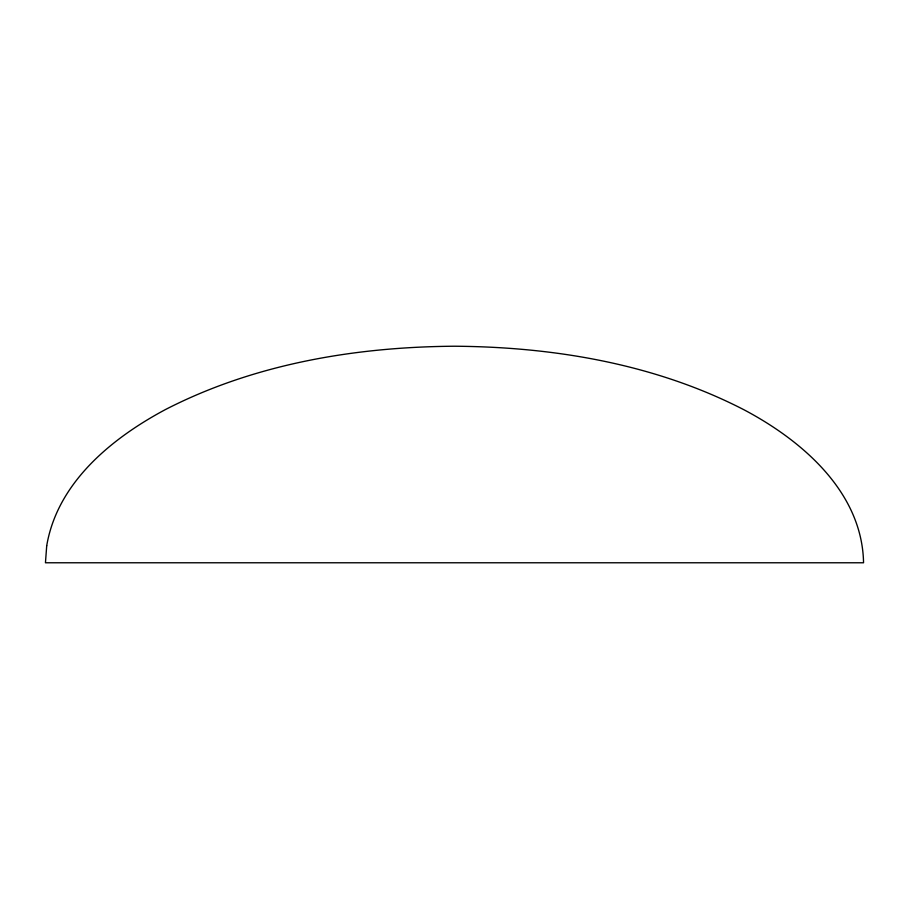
<?xml version="1.0" encoding="UTF-8"?>
<svg xmlns="http://www.w3.org/2000/svg" width="909" height="909" viewBox="0 0 909 909"><rect width="100%" height="100%" fill="white"/><g stroke="black" fill="none" stroke-linecap="round" stroke-linejoin="round"><path stroke-width="1.36" d="M46.711 545.786L45.45 562.773L863.55 562.773C862.221 491.86 801.818 440.308 743.744 409.652C654.855 363.873 553.729 346.897 454.5 346.227C355.271 346.897 254.145 363.873 165.256 409.652C111.671 438.331 57.415 482.509 46.711 545.786"/></g></svg>
